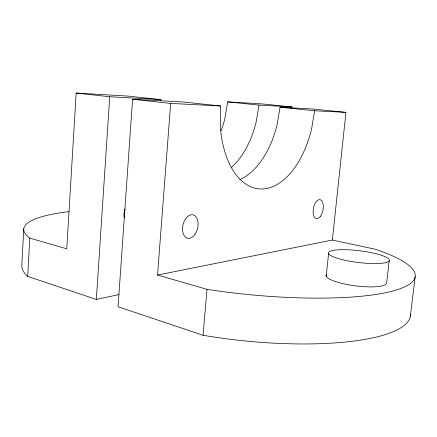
<?xml version="1.0" encoding="UTF-8"?>
<svg xmlns="http://www.w3.org/2000/svg" width="437" height="437" viewBox="0 0 437 437"><rect width="100%" height="100%" fill="white"/><g stroke="black" fill="none" stroke-linecap="round" stroke-linejoin="round"><path stroke-width="0.66" d="M132.586 99.248L183.316 101.996L220.488 105.962L220.395 127.413A83.975 47.256 -83.6 0 0 261.058 188.975A83.975 47.256 -83.6 0 0 311.586 128.926L314.684 110.769L345.951 112.364L332.339 240.055L157.533 275.042L170.67 103.422L132.586 99.248L118.061 306.741L203.079 335.272A161.799 41.783 5.7 0 0 410.496 314.274M23.762 228.671L21.85 265.035A149.776 35.829 4.2 0 0 27.717 276.424L96.331 299.449L119.001 294.543M27.717 276.424L29.776 238.127A150.727 29.394 4.3 0 1 69.019 211.623M160.925 100.952L160.909 99.603L127.855 96.074L76.164 93.065L66.763 248.811L29.776 238.127M96.331 299.449L109.731 96.741L76.164 93.065M203.079 335.272L207.007 289.338L157.533 275.042M291.801 108.283L291.932 106.923L261.408 103.848L227.666 101.887L224.869 118.64A76.934 50.14 -84.8 0 1 221.046 130.821M326.204 276.195L328.597 253.662M389.247 260.703A30.683 5.905 7 0 1 341.51 259.452A30.683 5.905 7 0 1 345.918 249.707A30.683 5.905 7 0 1 389.247 260.703L386.581 283.471A30.563 6.719 7.3 0 1 352.659 285.459A30.563 6.719 7.3 0 1 326.428 274.469M410.365 316.077L415.15 276.785M291.932 106.923L258.988 105.082L256.087 122.344A79.452 49.25 -84.4 0 1 231.703 167.256M345.951 112.364L312.4 108.988L280.051 107.234L277.08 124.835A81.156 48.562 -84.1 0 1 239.864 179.634M170.67 103.422L220.488 105.962M109.731 96.741L160.909 99.603M227.666 101.887L258.988 105.082M280.051 107.234L314.684 110.769M332.339 240.055L375.323 249.248A162.903 34.315 5.5 0 1 389.525 291.845A162.903 34.315 5.5 0 1 207.007 289.338M124.255 218.068A11.324 7.746 -76.5 0 1 125.108 208.908M320.414 216.364A9.663 4.862 -79.2 0 0 321.102 200.141A9.663 4.862 -79.2 0 0 313.127 210.918A9.663 4.862 -79.2 0 0 320.414 216.364M195.049 234.221A12.028 7.505 -76.9 0 0 193.345 214.884A12.028 7.505 -76.9 0 0 182.584 230.452A12.028 7.505 -76.9 0 0 195.049 234.221"/></g></svg>
